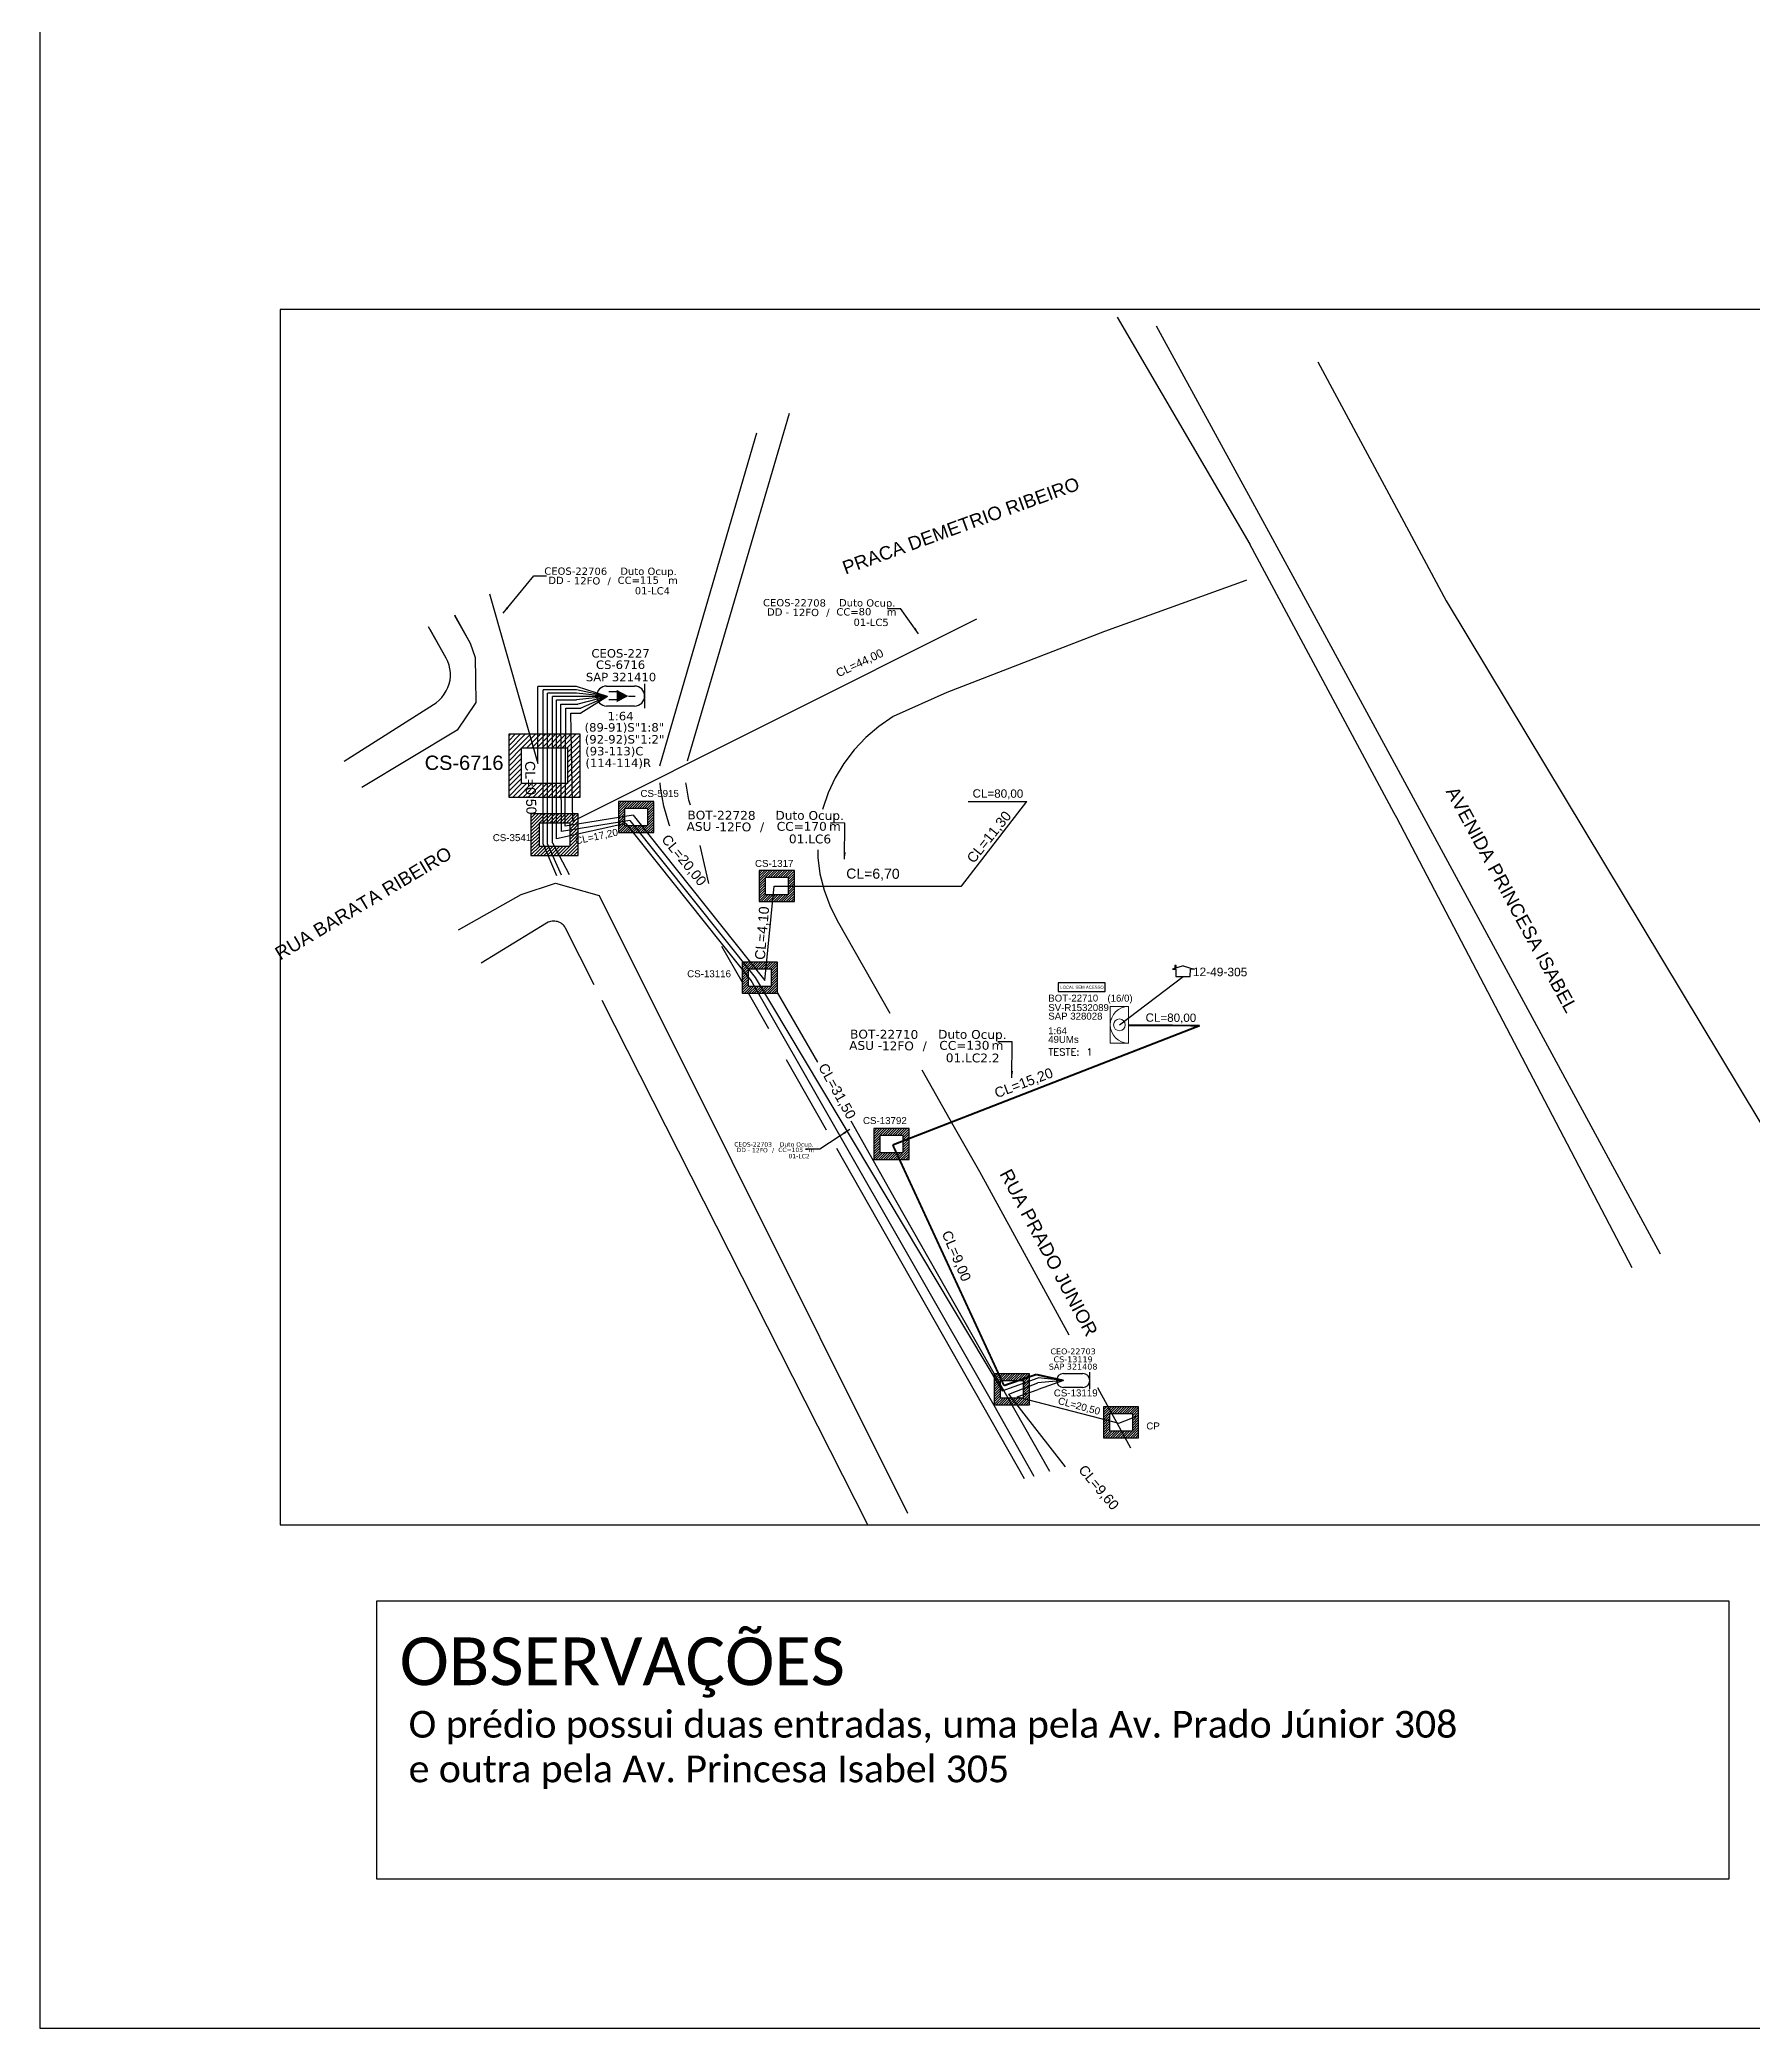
# Model space of a CAD drawing. Extents: x -89 to 3108, y 705 to 1299.
# Drawn here: x -89.3 to 166.5, y 705 to 1002 of the extents above; entities that cross this region are included whole.
import ezdxf
from ezdxf.enums import TextEntityAlignment as Align

# ---------------------------------------------------------------- set-up
doc = ezdxf.new("R2010")
doc.units = 0
for name, color, linetype in [('10.0-Cartográfico', 252, 'Continuous'), ('10.1-Caixas Subterrâneas', 5, 'Continuous'), ('10.3-Nome das Ruas', 252, 'Continuous'), ('20.4-CEOS', 1, 'Continuous'), ('20.5-CEO', 1, 'Continuous'), ('CAP a instalar', 1, 'Continuous'), ('label_cabos', 7, 'Continuous'), ('Meio Fio', 7, 'Continuous'), ('METRAGEM', 92, 'Continuous'), ('Surveys Casinhas', 7, 'Continuous'), ('surveys legendas', 7, 'Continuous')]:
    doc.layers.add(name, color=color, linetype=linetype)
doc.layers.add("20.0-LEGENDA DOS CDO'S", color=1, linetype='Continuous', lineweight=0)
doc.layers.add('20.1-CDO_INTERIOR', color=1, linetype='Continuous', lineweight=0)
doc.layers.add('DROP DE CLIENTE', color=140, linetype='Continuous', plot=False)
doc.styles.add('ARIAL', font='arial.ttf')
doc.styles.add('DIGICADE', font='arial.ttf')
doc.styles.add('ROMANS', font='romans')
doc.styles.add('siredit', font='verdana.ttf')
doc.styles.get("Standard").update_dxf_attribs({"font": 'arial.ttf'})
doc.styles.add('WMF-Calibri0', font='calibri.ttf')
doc.linetypes.add('FENCELINE1', pattern='A,0.25,-0.1,[133,ltypeshp.shx,S=0.1,R=0,X=-0.1,Y=0],-0.1,1', length=1.45)
doc.dimstyles.new('CC', dxfattribs={"dimtxt": 1, "dimasz": 2, "dimexe": 0.18, "dimexo": 0.0625, "dimgap": 0.09, "dimtad": 0, "dimdec": 0, "dimrnd": 1, "dimzin": 0, "dimdsep": 46, "dimtxsty": 'siredit', "dimblk": 'NONE', "dimcen": 0, "dimse1": 1, "dimse2": 1, "dimsd1": 1, "dimsd2": 1, "dimclrt": 7, "dimadec": 0, "dimazin": 0, "dimtfac": 1, "dimtdec": 0, "dimtofl": 0, "dimtmove": 0, "dimatfit": 3, "dimfxl": 0, "dimtolj": 1, "dimtzin": 0, "dimarcsym": 0})

# ---------------------------------------------------------------- blocks, each defined once
blk = doc.blocks.new('SURVEY_SURVEY')
for p, q in [((0, 0.0000152), (-0.0000151, 0.0000108)), ((-0.0000151, 0.0000108), (-0.0000104, 0.0000108)), ((-0.0000103, 0), (-0.0000103, 0.0000108)), ((0.0000103, 0), (-0.0000103, 0)), ((0, 0.0000152), (0.0000151, 0.0000108)), ((0.0000101, 0.0000159), (0.0000117, 0.0000159)), ((0.0000101, 0.0000123), (0.0000101, 0.0000159)), ((0.0000151, 0.0000108), (0.0000103, 0.0000108)), ((0.0000103, 0.0000108), (0.0000103, 0)), ((0.0000117, 0.0000159), (0.0000117, 0.0000119))]:
    blk.add_line(p, q)
blk = doc.blocks.new('Inst CDOI-64')
at = {"layer": '20.1-CDO_INTERIOR', "color": 1, "lineweight": 18}
blk.add_lwpolyline([(-2.12, -2.13), (-2.12, 2.12), (0, 2.12), (0.01, -2.13)], close=True, dxfattribs=at)
blk.add_circle((-1.06, 0), 0.68, dxfattribs=at)
blk.add_arc((0.01, 0), 2.13, 90.0276, 270.0276, dxfattribs=at)
at = {"layer": "20.0-LEGENDA DOS CDO'S", "style": 'ARIAL'}
for tag, p, rotation in [('SURVEY', (-9.3, 1.6), 359.9724), ('FID', (-9.3, 2.69), 0.118), ('SAP', (-9.3, 0.61), 359.9724), ('1:XX', (-9.31, -1.08), 359.9724), ('UMS', (-9.31, -2.09), 359.9724)]:
    blk.add_attdef(tag, p, '', height=0.8, rotation=rotation, dxfattribs=at)
at = {"layer": "20.0-LEGENDA DOS CDO'S"}
for tag, p, style, flags in [('ID_ATIVIDADE', (-9.3, 3.78), 'ARIAL', 3), ('FATOR', (-1.5, 3.78), 'ARIAL', 1), ('QTDE', (-9.18, -3.66), 'DIGICADE', 3)]:
    blk.add_attdef(tag, p, '', height=0.8, rotation=0.118, dxfattribs=dict(at, style=style, flags=flags))
at = {"layer": "20.0-LEGENDA DOS CDO'S", "style": 'ARIAL'}
blk.add_attdef('FIBRAS_UTILIZADAS', text='', height=0.8, rotation=359.9724, dxfattribs=at).set_placement((-0.99, 2.69), align=Align.CENTER)
blk = doc.blocks.new('Teste  FTTH')
at = {"color": 0, "lineweight": 0, "style": 'ROMANS'}
for tag, p in [('TESTE', (-2.3, -0.29)), ('QTDE', (0.21, -0.29))]:
    blk.add_attdef(tag, p, '', height=0.48, dxfattribs=at)
for tag, p, flags in [('FID', (-2.23, -1.25), 1), ('FATOR', (-2.23, -2.03), 3), ('ID_ATIVIDADE', (-2.23, -2.72), 3)]:
    blk.add_attdef(tag, p, '', height=0.48, dxfattribs=dict(at, flags=flags))
blk = doc.blocks.new('*X59')
at = {"color": 0, "linetype": 'Continuous'}
for p, q in [((-1.25, 0.34099), (-0.49099, 1.1)), ((-1.25, 0.517767), (-0.667767, 1.1)), ((-1.25, 0.694544), (-0.844544, 1.1)), ((-1.25, 0.87132), (-1.02132, 1.1)), ((-1.25, 1.048097), (-1.198097, 1.1)), ((-0.789214, 0.625), (-0.314214, 1.1)), ((-0.612437, 0.625), (-0.137437, 1.1)), ((-0.43566, 0.625), (0.03934, 1.1)), ((-0.258883, 0.625), (0.216117, 1.1)), ((-0.082107, 0.625), (0.392893, 1.1)), ((0.09467, 0.625), (0.56967, 1.1)), ((0.271447, 0.625), (0.746447, 1.1)), ((0.448223, 0.625), (0.923223, 1.1)), ((0.625, 0.625), (1.1, 1.1)), ((0.801777, 0.625), (1.25, 1.073223)), ((0.8035, 0.449947), (1.25, 0.896447)), ((0.8035, 0.27317), (1.25, 0.71967)), ((-1.25, 0.164214), (-0.8035, 0.610714)), ((-1.25, -0.012563), (-0.8035, 0.433937)), ((-1.25, -0.18934), (-0.8035, 0.25716)), ((-1.25, -0.366117), (-0.8035, 0.080383)), ((0.8035, 0.096393), (1.25, 0.542893)), ((0.8035, -0.080383), (1.25, 0.366117)), ((0.8035, -0.25716), (1.25, 0.18934)), ((0.8035, -0.433937), (1.25, 0.012563)), ((-1.25, -0.542893), (-0.8035, -0.096393)), ((-1.25, -0.71967), (-0.8035, -0.27317)), ((-1.25, -0.896447), (-0.8035, -0.449947)), ((-1.25, -1.073223), (-0.801777, -0.625)), ((-1.1, -1.1), (-0.625, -0.625)), ((-0.923223, -1.1), (-0.448223, -0.625)), ((-0.746447, -1.1), (-0.271447, -0.625)), ((-0.56967, -1.1), (-0.09467, -0.625)), ((-0.392893, -1.1), (0.082107, -0.625)), ((-0.216117, -1.1), (0.258883, -0.625)), ((-0.03934, -1.1), (0.43566, -0.625)), ((0.137437, -1.1), (0.612437, -0.625)), ((0.314214, -1.1), (0.789214, -0.625)), ((0.49099, -1.1), (1.25, -0.34099)), ((0.667767, -1.1), (1.25, -0.517767)), ((0.8035, -0.610714), (1.25, -0.164214)), ((0.844544, -1.1), (1.25, -0.694544)), ((1.02132, -1.1), (1.25, -0.87132)), ((1.198097, -1.1), (1.25, -1.048097))]:
    blk.add_line(p, q, dxfattribs=at)
blk = doc.blocks.new('MANHOLE_MQ')
at = {"color": 0, "linetype": 'Continuous'}
for p, q in [((0.00000623, 0.00000569), (-0.00000627, 0.00000569)), ((-0.00000627, 0.00000569), (-0.00000627, -0.00000531)), ((0.00000623, -0.00000531), (0.00000623, 0.00000569)), ((-0.00000404, 0.00000331), (0.00000399, 0.00000331)), ((-0.00000404, -0.00000294), (-0.00000404, 0.00000331)), ((0.00000399, 0.00000331), (0.00000399, -0.00000294)), ((0.00000399, -0.00000294), (-0.00000404, -0.00000294)), ((0.00000399, -0.00000294), (0.00000399, -0.00000294)), ((-0.00000627, -0.00000531), (0.00000623, -0.00000531))]:
    blk.add_line(p, q, dxfattribs=at)
at = {"color": 0, "linetype": 'Continuous', "xscale": 5e-06, "yscale": 5e-06, "zscale": 1e-05}
blk.add_blockref('*X59', (-0.00000002, 0.00000019), dxfattribs=at)
blk = doc.blocks.new('*U82')
at = {"layer": '20.4-CEOS', "color": 7, "style": 'siredit'}
for tag, p in [('FIBRAS_SPLITTER', (0, 0)), ('FIBRAS_TOP_C', (0, -4.13)), ('RESERVA_FINAIS', (0, -5.46))]:
    blk.add_attdef(tag, p, '', height=1.01, dxfattribs=at)
for tag, p, flags in [('ID_ATIVIDADE', (0, -6.77), 3), ('FATOR', (0, -8.09), 1), ('QTDE', (0, -9.4), 1), ('FID', (0, -10.71), 1)]:
    blk.add_attdef(tag, p, '', height=1.01, dxfattribs=dict(at, flags=flags))
blk = doc.blocks.new('*U83')
at = {"layer": '20.4-CEOS', "color": 7, "style": 'siredit'}
blk.add_attdef('FIBRAS_SPLITTER', (0, 0), '', height=1.01, dxfattribs=at)
for tag, p, flags in [('ID_ATIVIDADE', (0, -1.48), 3), ('FATOR', (0, -2.79), 3), ('QTDE', (0, -4.11), 1), ('FID', (0, -5.42), 1)]:
    blk.add_attdef(tag, p, '', height=1.01, dxfattribs=dict(at, flags=flags))
blk = doc.blocks.new('Inst CB DT OCUP CFOA-SM-ASU-120-S-12')
at = {"layer": 'label_cabos', "color": 0, "style": 'siredit'}
for tag, flags, p in [('ID_ATIVIDADE', 3, (1.31, 2.67)), ('FATOR', 1, (11.56, 2.55))]:
    blk.add_attdef(tag, text='', height=1, rotation=359.69, dxfattribs=dict(at, flags=flags)).set_placement(p, align=Align.MIDDLE_CENTER)
for tag, p in [('TIPO_CABO', (1.26, 0)), ('DESTINO_CABO', (3.13, 1.26)), ('CABO', (4.69, -0.05)), ('/', (7.71, -0.05)), ('LANCE', (10.91, 0)), ('TIPO_CABO', (13.11, 1.24)), ('UND', (15.96, 0)), ('FID', (13.15, -1.41))]:
    blk.add_attdef(tag, text='', height=1, rotation=359.69, dxfattribs=at).set_placement(p, align=Align.MIDDLE_CENTER)
blk.add_attdef('QTDE', (12.43, -0.47), '', height=1, rotation=359.69, dxfattribs=at)
blk = doc.blocks.new('_None')
blk = doc.blocks.new('Inst CB DT OCUP CFOA-SM-DD-S-12')
at = {"layer": 'label_cabos', "color": 0, "style": 'siredit'}
for tag, flags, p in [('ID_ATIVIDADE', 3, (1.31, 2.67)), ('FATOR', 1, (11.56, 2.55))]:
    blk.add_attdef(tag, text='', height=1, rotation=359.69, dxfattribs=dict(at, flags=flags)).set_placement(p, align=Align.MIDDLE_CENTER)
for tag, p in [('TIPO_CABO', (1.11, 0)), ('DESTINO_CABO', (3.13, 1.26)), ('CABO', (4.69, -0.05)), ('/', (7.71, -0.05)), ('LANCE', (10.41, 0.02)), ('TIPO_CABO', (13.11, 1.24)), ('UND', (16.46, 0)), ('FID', (13.65, -1.41))]:
    blk.add_attdef(tag, text='', height=1, rotation=359.69, dxfattribs=at).set_placement(p, align=Align.MIDDLE_CENTER)
blk.add_attdef('QTDE', (11.93, -0.45), '', height=1, rotation=359.69, dxfattribs=at)

msp = doc.modelspace()

# ---------------------------------------------------------------- linework, layer by layer
for points in [[(-89.32, 705.02), (749.25, 705.02), (749.25, 1299.02), (-89.32, 1299.02), (-89.32, 705.02)], [(-15.52, 921.96), (-13.61, 921.96)], [(37.39, 917.1), (39.29, 917.1)], [(30.96, 885.03), (28.81, 885.04), (29.12, 885.04)], [(55.95, 852.36), (53.79, 852.37), (54.1, 852.37)], [(27.22, 836.32), (25.06, 836.33), (25.38, 836.33)]]:
    msp.add_lwpolyline(points)
msp.add_lwpolyline([(-53.4, 780.21), (175.44, 780.21), (175.44, 961.73), (-53.4, 961.73)], close=True)
at = {"color": 1}
msp.add_lwpolyline([(-38.98, 768.87), (163.01, 768.87), (163.01, 727.31), (-38.98, 727.31)], close=True, dxfattribs=at)
at = {"layer": '10.0-Cartográfico', "color": 4}
for points in [[(71.66, 960.57), (91.43, 926.67)], [(77.46, 959.28), (92.44, 931.88)], [(101.63, 953.93), (111.86, 934.87)], [(13.88, 916.18), (22.7, 946.25)], [(9.9, 916.18), (17.8, 943.29)], [(111.86, 934.87), (120.79, 918.24), (121.09, 917.7), (173.38, 830.88)], [(92.44, 931.88), (97.9, 921.91), (117.08, 886.52)], [(113.02, 886.52), (91.43, 926.67)], [(90.95, 921.31), (90.85, 921.27), (69.76, 913.66), (46.21, 904.51)], [(-27.38, 916.11), (-25.01, 911.9), (-24.28, 909.75), (-24.24, 906.5), (-24.19, 903.04), (-26.94, 898.9), (-41.18, 890.32)], [(-27.35, 916.05), (-25.01, 911.9), (-24.28, 909.75), (-24.24, 906.5), (-24.19, 903.04), (-26.94, 898.9), (-41.18, 890.32)], [(3.31, 893.56), (9.9, 916.18)], [(7.47, 894.34), (13.88, 916.18)], [(-43.86, 894.26), (-30.52, 902.72), (-30.11, 902.99), (-29.65, 903.38), (-29.25, 903.8), (-28.88, 904.27), (-28.6, 904.76), (-28.35, 905.27), (-28.16, 905.82), (-28.03, 906.38), (-27.96, 906.94), (-27.97, 907.5), (-28.04, 908.07), (-28.18, 908.61), (-28.36, 909.15), (-28.62, 909.67), (-31.23, 914.35)], [(-43.86, 894.26), (-30.52, 902.72), (-30.11, 902.99), (-29.65, 903.38), (-29.25, 903.8), (-28.88, 904.27), (-28.6, 904.76), (-28.35, 905.27), (-28.16, 905.82), (-28.03, 906.38), (-27.96, 906.94), (-27.97, 907.5), (-28.04, 908.07), (-28.18, 908.61), (-28.36, 909.15), (-28.62, 909.67), (-30.99, 913.93)], [(46.21, 904.51), (38.16, 900.93), (36.03, 899.46), (34.08, 897.79), (32.33, 895.95), (30.8, 893.94), (29.5, 891.8), (28.46, 889.54), (27.67, 887.19), (27.64, 887.04)], [(4.79, 884.58), (4.71, 884.81), (3.89, 887.55), (3.39, 890.34), (3.34, 891.04)], [(7.88, 887.68), (7.66, 888.44), (7.23, 890.82), (7.21, 891.04)], [(113.39, 885.81), (113.39, 885.81), (113.02, 886.52)], [(148.56, 818.58), (113.39, 885.81)], [(117.08, 886.52), (152.77, 820.67)], [(10.63, 876.01), (9.35, 881.68)], [(26.92, 881.05), (26.93, 879.88), (27.24, 877.43), (27.84, 875.03), (28.69, 872.71), (29.79, 870.49), (37.66, 856.61)], [(-26.78, 869.08), (-17.42, 874.38), (-12.28, 876.03), (-5.73, 874.2), (14.08, 834.53)], [(-6.49, 860.88), (-10.78, 869.35), (-10.88, 869.51), (-11, 869.67), (-11.12, 869.82), (-11.28, 869.94), (-11.44, 870.07), (-11.61, 870.16), (-11.79, 870.24), (-11.99, 870.31), (-12.18, 870.35), (-12.38, 870.38), (-12.59, 870.38), (-12.79, 870.38), (-13, 870.34), (-13.19, 870.28), (-13.39, 870.21), (-13.62, 870.08), (-23.39, 864.1)], [(15.62, 861.29), (12.56, 866.59)], [(21.28, 806.06), (-5.31, 858.55)], [(19.61, 854.29), (16.58, 859.62)], [(26.94, 849.34), (20.9, 859.73)], [(28.19, 839.18), (22.24, 849.66)], [(42.45, 848.18), (47.1, 839.98)], [(38.58, 828.66), (31.9, 840.52)], [(47.1, 839.98), (51.08, 832.97), (64.4, 808.61)], [(57.79, 787.09), (29.75, 836.44)], [(14.08, 834.53), (40.33, 781.96)], [(61.58, 788.2), (38.58, 828.66)], [(34.38, 780.21), (21.28, 806.06)], [(68.71, 800.72), (73.62, 791.73)]]:
    msp.add_lwpolyline(points, dxfattribs=at)
at = {"layer": '20.4-CEOS', "color": 7}
for p, q in [((-4.64, 905.5), (-0.45, 905.5)), ((-0.45, 902.51), (-4.64, 902.51))]:
    msp.add_line(p, q, dxfattribs=at)
for points in [[(-3.04, 904.65), (-4.31, 904.65)], [(-3.04, 903.41), (-4.31, 903.41)], [(-1.39, 904), (-0.38, 904)], [(1.04, 905.8), (1.04, 902.2)]]:
    msp.add_lwpolyline(points, dxfattribs=at)
msp.add_lwpolyline([(-1.39, 904, 0, 1.84, 0), (-3.12, 904, 1.84, 1.84, 0)], format="xyseb", dxfattribs=at)
for centre, start, end in [((-4.64, 904), 90, 270), ((-0.45, 904), 270, 90)]:
    msp.add_arc(centre, 1.49, start, end, dxfattribs=at)
at = {"layer": '20.5-CEO', "color": 5}
for p, q in [((63.61, 802.8), (66.51, 802.8)), ((66.51, 800.74), (63.61, 800.74))]:
    msp.add_line(p, q, dxfattribs=at)
msp.add_lwpolyline([(67.54, 800.52), (67.54, 803.01)], dxfattribs=at)
for centre, start, end in [((63.61, 801.77), 90, 270), ((66.51, 801.77), 270, 90)]:
    msp.add_arc(centre, 1.03, start, end, dxfattribs=at)
at = {"layer": 'CAP a instalar', "color": 7, "linetype": 'FENCELINE1', "ltscale": 5}
for points in [[(-22.11, 919.28), (-14.93, 893.92)], [(-9.69, 885.33), (50.69, 915.51)], [(-14.93, 893.92), (-14.9, 905.42)], [(-9.14, 905.42), (-14.9, 905.42)], [(-14.1, 881.94), (-14.1, 904.92)], [(-9.14, 904.92), (-14.1, 904.92)], [(-13.48, 881.95), (-13.48, 904.41)], [(-9.14, 904.41), (-13.48, 904.41)], [(-4.51, 903.95), (-12.73, 903.93)], [(-12.73, 882.09), (-12.73, 903.93)], [(-12.1, 882.69), (-12.1, 903.41)], [(-12.1, 903.41), (-9.14, 903.41)], [(-4.51, 903.95), (-9.14, 905.42)], [(-4.51, 903.95), (-9.14, 904.92)], [(-4.51, 903.95), (-9.14, 904.41)], [(-4.51, 903.95), (-9.14, 903.41)], [(-4.51, 903.95), (-8.94, 902.77)], [(-4.51, 903.95), (-8.48, 902.17)], [(-4.51, 903.95), (-8.48, 901.42)], [(-11.36, 883.78), (-11.48, 902.77)], [(-11.48, 902.77), (-8.94, 902.77)], [(-10.85, 884.55), (-10.73, 902.17)], [(-10.73, 902.17), (-8.48, 902.17)], [(-9.69, 885.33), (-9.97, 901.42)], [(-9.97, 901.42), (-8.48, 901.42)], [(1.97, 890.05), (1.97, 890.05)], [(48.37, 875.62), (58.12, 888.26)], [(49.37, 888.27), (58.12, 888.26), (58.12, 888.26), (58.12, 888.26)], [(-1.19, 885.43), (-11.36, 883.78)], [(-0.68, 886.21), (-10.85, 884.55)], [(-1.19, 885.43), (-1.19, 885.43), (17.56, 861.95)], [(-0.68, 886.21), (-0.68, 886.21), (19, 861.52)], [(-12.73, 882.09), (-10.22, 877.35)], [(-1.78, 884.96), (-12.1, 882.69)], [(-1.78, 884.96), (16.97, 861.48)], [(-12.05, 877.17), (-14.1, 881.94)], [(-11.38, 877.24), (-13.48, 881.95)], [(19, 861.52), (20.41, 875.61)], [(20.41, 875.61), (48.37, 875.62)], [(16.9, 861.58), (53.21, 798.07)], [(17.56, 861.95), (54.44, 800.25)], [(54.44, 800.25), (59.82, 802.15)], [(63.61, 801.77), (59.82, 802.15)], [(55.47, 799.73), (59.8, 801.41)], [(63.93, 788.89), (55.47, 799.73)], [(56.7, 799.32), (59.81, 800.43)], [(56.7, 799.32), (71.9, 795.39)], [(63.61, 801.77), (59.8, 801.41)], [(63.61, 801.77), (59.81, 800.43)], [(53.21, 798.07), (59.19, 787.5)], [(71.9, 795.39), (74.84, 796.55)]]:
    msp.add_lwpolyline(points, dxfattribs=at)
at = {"layer": 'CAP a instalar', "linetype": 'FENCELINE1', "ltscale": 5, "const_width": 0.286}
for points in [[(38.11, 836.95), (83.98, 854.78)], [(73.35, 854.83), (83.98, 854.78), (83.98, 854.78)], [(38.11, 836.95), (54.73, 801.01)], [(54.73, 801.01), (59.54, 802.67)], [(63.61, 801.77), (59.54, 802.67)]]:
    msp.add_lwpolyline(points, dxfattribs=at)
at = {"layer": 'DROP DE CLIENTE', "color": 4}
msp.add_lwpolyline([(71.98, 854.89), (81.49, 862.1)], dxfattribs=at)
at = {"layer": 'Meio Fio', "color": 3}
msp.add_lwpolyline([(69.85, 861.19), (62.8, 861.19), (62.8, 859.89), (69.85, 859.89)], close=True, dxfattribs=at)

# ---------------------------------------------------------------- block references
at = {"color": 0, "lineweight": 0}
ref = msp.add_blockref('Inst CB DT OCUP CFOA-SM-DD-S-12', (-12.66, 921.27), dxfattribs=dict(at, xscale=1.089472440944882, yscale=1.089472440944882, zscale=0.8635293020371436))
ref.add_attrib('DESTINO_CABO', 'CEOS-22706', dxfattribs={"layer": 'label_cabos', "color": 0, "height": 1.089, "rotation": 359.69, "style": 'siredit', "oblique": 360}).set_placement((-9.25, 922.65), align=Align.MIDDLE_CENTER)
ref.add_attrib('TIPO_CABO', 'Duto Ocup.', dxfattribs={"layer": 'label_cabos', "color": 0, "height": 1.089, "rotation": 359.69, "style": 'siredit', "oblique": 360}).set_placement((1.62, 922.63), align=Align.MIDDLE_CENTER)
ref.add_attrib('/', '/', dxfattribs={"layer": 'label_cabos', "color": 0, "height": 1.09, "rotation": 359.69, "style": 'siredit', "oblique": 360}).set_placement((-4.25, 921.21), align=Align.MIDDLE_CENTER)
ref.add_attrib('FID', '01-LC4', dxfattribs={"layer": 'label_cabos', "color": 0, "height": 1.089, "rotation": 359.69, "style": 'siredit', "oblique": 360}).set_placement((2.21, 919.73), align=Align.MIDDLE_CENTER)
ref.add_attrib('LANCE', 'CC=', dxfattribs={"layer": 'label_cabos', "color": 0, "height": 1.089, "rotation": 359.69, "style": 'siredit', "oblique": 360}).set_placement((-1.32, 921.29), align=Align.MIDDLE_CENTER)
ref.add_attrib('UND', 'm', dxfattribs={"layer": 'label_cabos', "color": 0, "height": 1.09, "rotation": 359.69, "style": 'siredit', "oblique": 360}).set_placement((5.28, 921.27), align=Align.MIDDLE_CENTER)
ref.add_attrib('CABO', '12FO', dxfattribs={"layer": 'label_cabos', "color": 0, "height": 1.089, "rotation": 359.69, "style": 'siredit', "oblique": 360}).set_placement((-7.55, 921.21), align=Align.MIDDLE_CENTER)
ref.add_attrib('TIPO_CABO', 'DD - ', dxfattribs={"layer": 'label_cabos', "color": 0, "height": 1.089, "rotation": 359.69, "style": 'siredit', "oblique": 360}).set_placement((-11.45, 921.27), align=Align.MIDDLE_CENTER)
ref.add_attrib('QTDE', '115', (0.34, 920.78), dxfattribs={"layer": 'label_cabos', "color": 0, "height": 1.089, "rotation": 359.69, "style": 'siredit', "oblique": 360})
ref = msp.add_blockref('Inst CB DT OCUP CFOA-SM-DD-S-12', (20.02, 916.55), dxfattribs=dict(at, xscale=1.089472440944882, yscale=1.089472440944882, zscale=0.8635293020371436))
ref.add_attrib('DESTINO_CABO', 'CEOS-22708', dxfattribs={"layer": 'label_cabos', "color": 0, "height": 1.089, "rotation": 359.69, "style": 'siredit', "oblique": 360}).set_placement((23.43, 917.93), align=Align.MIDDLE_CENTER)
ref.add_attrib('TIPO_CABO', 'Duto Ocup.', dxfattribs={"layer": 'label_cabos', "color": 0, "height": 1.089, "rotation": 359.69, "style": 'siredit', "oblique": 360}).set_placement((34.3, 917.91), align=Align.MIDDLE_CENTER)
ref.add_attrib('/', '/', dxfattribs={"layer": 'label_cabos', "color": 0, "height": 1.09, "rotation": 359.69, "style": 'siredit', "oblique": 360}).set_placement((28.42, 916.49), align=Align.MIDDLE_CENTER)
ref.add_attrib('FID', '01-LC5', dxfattribs={"layer": 'label_cabos', "color": 0, "height": 1.089, "rotation": 359.69, "style": 'siredit', "oblique": 360}).set_placement((34.88, 915.01), align=Align.MIDDLE_CENTER)
ref.add_attrib('LANCE', 'CC=', dxfattribs={"layer": 'label_cabos', "color": 0, "height": 1.089, "rotation": 359.69, "style": 'siredit', "oblique": 360}).set_placement((31.36, 916.57), align=Align.MIDDLE_CENTER)
ref.add_attrib('UND', 'm', dxfattribs={"layer": 'label_cabos', "color": 0, "height": 1.09, "rotation": 359.69, "style": 'siredit', "oblique": 360}).set_placement((37.95, 916.55), align=Align.MIDDLE_CENTER)
ref.add_attrib('CABO', '12FO', dxfattribs={"layer": 'label_cabos', "color": 0, "height": 1.089, "rotation": 359.69, "style": 'siredit', "oblique": 360}).set_placement((25.12, 916.49), align=Align.MIDDLE_CENTER)
ref.add_attrib('TIPO_CABO', 'DD - ', dxfattribs={"layer": 'label_cabos', "color": 0, "height": 1.089, "rotation": 359.69, "style": 'siredit', "oblique": 360}).set_placement((21.23, 916.55), align=Align.MIDDLE_CENTER)
ref.add_attrib('QTDE', '80', (33.01, 916.06), dxfattribs={"layer": 'label_cabos', "color": 0, "height": 1.089, "rotation": 359.69, "style": 'siredit', "oblique": 360})
at = {"color": 0, "lineweight": 0, "xscale": 1.289898113358586, "yscale": 1.289898113358586, "zscale": 1.289898113358586}
msp.add_blockref('Inst CDOI-64', (73.34, 854.89), dxfattribs=at).add_auto_attribs({'FIBRAS_UTILIZADAS': '(16/0)', 'SURVEY': 'SV-R1532089', 'SAP': 'SAP 328028', '1:XX': '1:64', 'UMS': '49UMs', 'FID': 'BOT-22710'})
at = {"color": 0, "lineweight": 0}
ref = msp.add_blockref('Inst CB DT OCUP CFOA-SM-DD-S-12', (15.2, 836.2), dxfattribs=dict(at, xscale=0.6533925673720741, yscale=0.6533925673720741, zscale=0.743724838218761))
ref.add_attrib('DESTINO_CABO', 'CEOS-22703', dxfattribs={"layer": 'label_cabos', "color": 0, "height": 0.653, "rotation": 359.69, "style": 'siredit', "oblique": 360}).set_placement((17.25, 837.03), align=Align.MIDDLE_CENTER)
ref.add_attrib('TIPO_CABO', 'Duto Ocup.', dxfattribs={"layer": 'label_cabos', "color": 0, "height": 0.653, "rotation": 359.69, "style": 'siredit', "oblique": 360}).set_placement((23.77, 837.02), align=Align.MIDDLE_CENTER)
ref.add_attrib('/', '/', dxfattribs={"layer": 'label_cabos', "color": 0, "height": 0.653, "rotation": 359.69, "style": 'siredit', "oblique": 360}).set_placement((20.24, 836.17), align=Align.MIDDLE_CENTER)
ref.add_attrib('FID', '01-LC2', dxfattribs={"layer": 'label_cabos', "color": 0, "height": 0.653, "rotation": 359.69, "style": 'siredit', "oblique": 360}).set_placement((24.12, 835.28), align=Align.MIDDLE_CENTER)
ref.add_attrib('LANCE', 'CC=', dxfattribs={"layer": 'label_cabos', "color": 0, "height": 0.653, "rotation": 359.69, "style": 'siredit', "oblique": 360}).set_placement((22, 836.22), align=Align.MIDDLE_CENTER)
ref.add_attrib('UND', 'm', dxfattribs={"layer": 'label_cabos', "color": 0, "height": 0.653, "rotation": 359.69, "style": 'siredit', "oblique": 360}).set_placement((25.96, 836.2), align=Align.MIDDLE_CENTER)
ref.add_attrib('CABO', '12FO', dxfattribs={"layer": 'label_cabos', "color": 0, "height": 0.653, "rotation": 359.69, "style": 'siredit', "oblique": 360}).set_placement((18.26, 836.17), align=Align.MIDDLE_CENTER)
ref.add_attrib('TIPO_CABO', 'DD - ', dxfattribs={"layer": 'label_cabos', "color": 0, "height": 0.653, "rotation": 359.69, "style": 'siredit', "oblique": 360}).set_placement((15.93, 836.2), align=Align.MIDDLE_CENTER)
ref.add_attrib('QTDE', '105', (23, 835.9), dxfattribs={"layer": 'label_cabos', "color": 0, "height": 0.653, "rotation": 359.69, "style": 'siredit', "oblique": 360})
at = {"layer": '10.1-Caixas Subterrâneas', "color": 30, "rotation": 180.0000000000633}
for p, xscale, yscale, zscale in [((-13.95, 893.76), 853190.1951058925, 853190.1951058925, 853190.1951058925), ((-0.25, 886.02), 421607.7578886429, 421607.7578886429, 421607.7578886429), ((-12.42, 883.41), 565377.671364234, 565377.671364234, 565377.671364234), ((20.77, 875.71), 421607.7578886429, 421607.7578886429, 421607.7578886429), ((18.25, 862.02), 421607.7578886429, 421607.7578886429, 421607.7578886429), ((37.9, 837.17), 421607.7578886429, 421607.7578886429, 421607.7578886429), ((55.89, 800.55), 421607.7578886429, 421607.7578886429, 421607.7578886429), ((72.2, 795.61), 421607.7578886429, 421607.7578886429, 421607.7578886429)]:
    msp.add_blockref('MANHOLE_MQ', p, dxfattribs=dict(at, xscale=xscale, yscale=yscale, zscale=zscale))
at = {"layer": "20.0-LEGENDA DOS CDO'S", "lineweight": 0, "xscale": 2.257966647434195, "yscale": 2.257966647434195, "zscale": 2.257966647434195, "rotation": 0.004078562105398154}
msp.add_blockref('Teste  FTTH', (66.55, 850.95), dxfattribs=at).add_auto_attribs({'TESTE': 'TESTE:', 'QTDE': '1'})
at = {"layer": '20.4-CEOS', "color": 0, "lineweight": 0}
ref = msp.add_blockref('*U82', (-7.93, 898.69), dxfattribs=dict(at, xscale=1.252219523818463, yscale=1.252219523818463, zscale=1.252219523818463))
ref.add_attrib('FIBRAS_SPLITTER', '(89-91)S"1:8"', (-7.93, 898.69), dxfattribs={"color": 7, "height": 1.2643, "style": 'siredit'})
ref.add_attrib('FIBRAS_TOP_C', '(93-113)C', (-7.84, 895.14), dxfattribs={"color": 7, "height": 1.264, "style": 'siredit'})
ref.add_attrib('RESERVA_FINAIS', '(114-114)R', (-7.8, 893.38), dxfattribs={"color": 7, "height": 1.264, "style": 'siredit'})
at = {"layer": '20.4-CEOS', "color": 0, "lineweight": 0, "xscale": 1.252219523818463, "yscale": 1.252219523818463, "zscale": 1.252219523818463}
msp.add_blockref('*U83', (-7.9, 896.91), dxfattribs=at).add_auto_attribs({'FIBRAS_SPLITTER': '(92-92)S"1:2"'})
at = {"layer": 'label_cabos', "color": 0, "lineweight": 0}
ref = msp.add_blockref('Inst CB DT OCUP CFOA-SM-ASU-120-S-12', (8.4, 884.53), dxfattribs=dict(at, xscale=1.319606299212599, yscale=1.319606299212599, zscale=0.8635293020371436))
ref.add_attrib('DESTINO_CABO', 'BOT-22728', dxfattribs={"color": 0, "height": 1.32, "rotation": 359.69, "style": 'siredit'}).set_placement((12.53, 886.2), align=Align.MIDDLE_CENTER)
ref.add_attrib('CABO', '12FO', dxfattribs={"color": 0, "height": 1.32, "rotation": 359.69, "style": 'siredit'}).set_placement((14.59, 884.46), align=Align.MIDDLE_CENTER)
ref.add_attrib('TIPO_CABO', 'Duto Ocup.', dxfattribs={"color": 0, "height": 1.32, "rotation": 359.69, "style": 'siredit'}).set_placement((25.7, 886.17), align=Align.MIDDLE_CENTER)
ref.add_attrib('/', '/', dxfattribs={"color": 0, "height": 1.32, "rotation": 359.69, "style": 'siredit'}).set_placement((18.58, 884.46), align=Align.MIDDLE_CENTER)
ref.add_attrib('TIPO_CABO', 'ASU - ', dxfattribs={"color": 0, "height": 1.32, "rotation": 359.69, "style": 'siredit'}).set_placement((10.07, 884.52), align=Align.MIDDLE_CENTER)
ref.add_attrib('FID', '01.LC6', dxfattribs={"color": 0, "height": 1.32, "rotation": 359.69, "style": 'siredit'}).set_placement((25.75, 882.66), align=Align.MIDDLE_CENTER)
ref.add_attrib('LANCE', 'CC=', dxfattribs={"color": 0, "height": 1.32, "rotation": 359.69, "style": 'siredit'}).set_placement((22.8, 884.53), align=Align.MIDDLE_CENTER)
ref.add_attrib('QTDE', '170', (24.8, 883.9), dxfattribs={"color": 0, "height": 1.32, "rotation": 359.69, "style": 'siredit'})
ref.add_attrib('UND', 'm', dxfattribs={"color": 0, "height": 1.32, "rotation": 359.69, "style": 'siredit'}).set_placement((29.47, 884.53), align=Align.MIDDLE_CENTER)
ref = msp.add_blockref('Inst CB DT OCUP CFOA-SM-ASU-120-S-12', (32.7, 851.82), dxfattribs=dict(at, xscale=1.319606299212599, yscale=1.319606299212599, zscale=0.8635293020371436))
ref.add_attrib('DESTINO_CABO', 'BOT-22710', dxfattribs={"color": 0, "height": 1.32, "rotation": 359.69, "style": 'siredit'}).set_placement((36.83, 853.48), align=Align.MIDDLE_CENTER)
ref.add_attrib('CABO', '12FO', dxfattribs={"color": 0, "height": 1.32, "rotation": 359.69, "style": 'siredit'}).set_placement((38.88, 851.75), align=Align.MIDDLE_CENTER)
ref.add_attrib('TIPO_CABO', 'Duto Ocup.', dxfattribs={"color": 0, "height": 1.32, "rotation": 359.69, "style": 'siredit'}).set_placement((50, 853.46), align=Align.MIDDLE_CENTER)
ref.add_attrib('/', '/', dxfattribs={"color": 0, "height": 1.32, "rotation": 359.69, "style": 'siredit'}).set_placement((42.88, 851.75), align=Align.MIDDLE_CENTER)
ref.add_attrib('TIPO_CABO', 'ASU - ', dxfattribs={"color": 0, "height": 1.32, "rotation": 359.69, "style": 'siredit'}).set_placement((34.36, 851.81), align=Align.MIDDLE_CENTER)
ref.add_attrib('FID', '01.LC2.2', dxfattribs={"color": 0, "height": 1.32, "rotation": 359.69, "style": 'siredit'}).set_placement((50.05, 849.95), align=Align.MIDDLE_CENTER)
ref.add_attrib('LANCE', 'CC=', dxfattribs={"color": 0, "height": 1.32, "rotation": 359.69, "style": 'siredit'}).set_placement((47.09, 851.82), align=Align.MIDDLE_CENTER)
ref.add_attrib('QTDE', '130', (49.1, 851.19), dxfattribs={"color": 0, "height": 1.32, "rotation": 359.69, "style": 'siredit'})
ref.add_attrib('UND', 'm', dxfattribs={"color": 0, "height": 1.32, "rotation": 359.69, "style": 'siredit'}).set_placement((53.76, 851.82), align=Align.MIDDLE_CENTER)
at = {"layer": 'Surveys Casinhas', "xscale": -104241.7943219254, "yscale": 104241.7943219281, "zscale": 104241.794321928, "rotation": 359.8618444730036}
msp.add_blockref('SURVEY_SURVEY', (81.49, 862.1), dxfattribs=at)

# ---------------------------------------------------------------- texts
at = {"color": 1, "style": 'WMF-Calibri0'}
msp.add_text('OBSERVAÇÕES', height=7.1308, dxfattribs=at).set_placement((-35.56, 756.26))
at = {"color": 3, "insert": (63.13, 860.73), "char_height": 0.4573, "width": 22.4291, "attachment_point": 1, "style": 'ARIAL'}
msp.add_mtext('LOCAL SEM ACESSO', dxfattribs=at)
at = {"color": 1, "insert": (-34.21, 752.42), "char_height": 4, "width": 658.8434, "attachment_point": 1, "style": 'WMF-Calibri0'}
msp.add_mtext('O prédio possui duas entradas, uma pela Av. Prado Júnior 308 \\Pe outra pela Av. Princesa Isabel 305', dxfattribs=at)
at = {"layer": '10.1-Caixas Subterrâneas', "color": 30, "style": 'ARIAL'}
for s, height, p in [('CS-6716', 2.134, (-31.81, 892.97)), ('CS-5915', 1.041, (0.42, 888.93)), ('CS-3541', 1.041, (-21.64, 882.33)), ('CS-1317', 1.041, (17.53, 878.48)), ('CS-13116', 1.041, (7.4, 862)), ('CS-13792', 1.041, (33.66, 840.07)), ('CS-13119', 1.041, (62.17, 799.39)), ('CP', 1.041, (75.99, 794.46))]:
    msp.add_text(s, height=height, dxfattribs=at).set_placement(p)
at = {"layer": '10.3-Nome das Ruas', "color": 5}
for s, rotation, p in [('PRACA DEMETRIO RIBEIRO', 19.9588, (31.05, 922.13)), ('AVENIDA PRINCESA ISABEL', 298.5088, (120.67, 889.77)), ('RUA BARATA RIBEIRO', 30.8559, (-53.4, 864.48)), ('RUA PRADO JUNIOR', 298.0682, (54.01, 832.66))]:
    msp.add_text(s, height=2, rotation=rotation, dxfattribs=at).set_placement(p)
at = {"layer": '20.4-CEOS', "color": 7, "style": 'siredit'}
for s, p in [('CEOS-227', (-2.55, 911.01)), ('CS-6716', (-2.55, 909.31)), ('SAP 321410', (-2.48, 907.47)), ('1:64', (-2.55, 901.64))]:
    msp.add_text(s, height=1.264, dxfattribs=at).set_placement(p, align=Align.TOP_CENTER)
at = {"layer": '20.4-CEOS', "color": 5, "style": 'siredit'}
msp.add_text('CEO-22703', height=0.872, dxfattribs=at).set_placement((65.05, 806.55), align=Align.TOP_CENTER)
at = {"layer": '20.5-CEO', "color": 5, "style": 'siredit'}
for s, p in [('CS-13119', (65.06, 805.37)), ('SAP 321408', (65.06, 804.28))]:
    msp.add_text(s, height=0.875, dxfattribs=at).set_placement(p, align=Align.TOP_CENTER)
at = {"layer": 'METRAGEM', "style": 'ARIAL'}
for tag, height, rotation, p in [('CL=44,00', 1.242, 25.0714, (33.43, 908.39)), ('CL=0,50', 1.5, 271.6096, (-16.72, 890.28)), ('CL=80,00', 1.242, 359.7204, (53.82, 888.82)), ('CL=11,30', 1.5, 51.3344, (53.07, 882.48)), ('CL=17,20', 1.068, 12.0751, (-6.03, 882.51)), ('CL=20,00', 1.5, 309.3343, (6.36, 879.02)), ('CL=6,70', 1.5, 359.7097, (35.15, 876.72)), ('CL=4,10', 1.5, 85.1964, (19.32, 868.53)), ('CL=80,00', 1.242, 359.7204, (79.66, 855.34)), ('CL=31,50', 1.5, 299.1972, (29.16, 844.63)), ('CL=15,20', 1.5, 20.548, (57.93, 845.53)), ('CL=9,00', 1.5, 292.8628, (46.95, 820.09)), ('CL=20,50', 1.058, 344.9811, (65.82, 797.45)), ('CL=9,60', 1.5, 310.1867, (68.32, 785.32))]:
    msp.add_attdef(tag, text='(XX/YY)', height=height, rotation=rotation, dxfattribs=at).set_placement(p, align=Align.CENTER)
at = {"layer": 'surveys legendas'}
msp.add_text('12-49-305', height=1.278, rotation=359.7837, dxfattribs=at).set_placement((82.94, 862.17))

# ---------------------------------------------------------------- leaders
at = {"layer": 'label_cabos'}
for points in [[(-20.1, 916.4), (-15.52, 921.96)], [(41.96, 913.29), (39.29, 917.1)], [(30.92, 879.66), (30.96, 885.03)], [(55.91, 846.99), (55.95, 852.36)], [(31.68, 839.28), (27.22, 836.32)]]:
    msp.add_leader(points, dimstyle='CC', override={"dimasz": 1, "dimgap": 0.09, "dimtad": 0}, dxfattribs=at)

doc.saveas('drawing.dxf')
